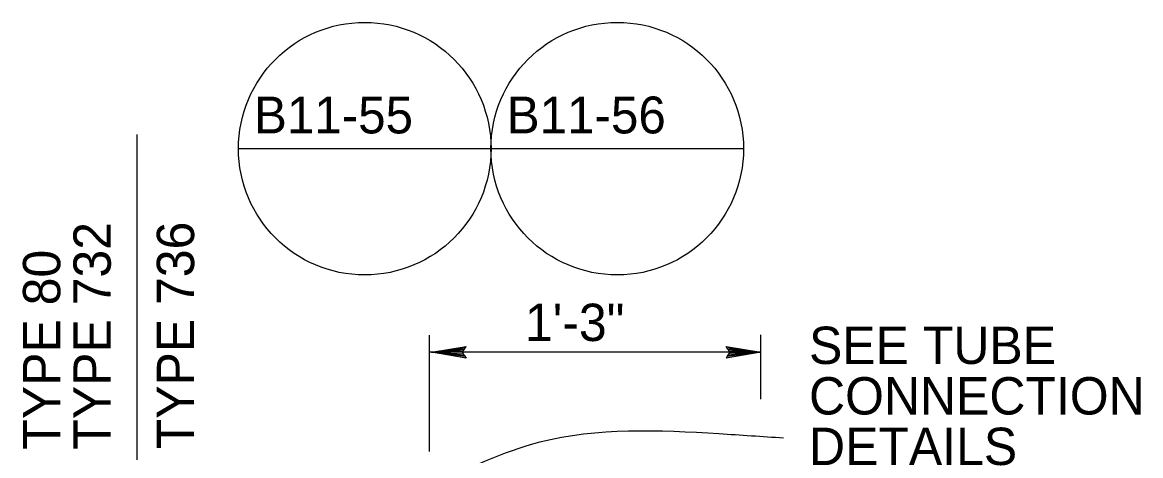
# Model space of a CAD drawing. Extents: x 0 to 2.83, y 0 to 1.83.
# Drawn here: x 1.0364 to 1.3901, y 1.2974 to 1.4344 of the extents above; entities that cross this region are included whole.
import ezdxf

# ---------------------------------------------------------------- set-up
doc = ezdxf.new("R2010")
doc.units = 0
doc.layers.add('212 Leaders and Dim Lines', color=7, linetype='Continuous')
doc.layers.add('214 Text and Titles', color=7, linetype='Continuous')

msp = doc.modelspace()

# ---------------------------------------------------------------- linework, layer by layer
at = {"layer": '212 Leaders and Dim Lines'}
for p, q in [((1.16579, 1.3301), (1.17673, 1.33193)), ((1.16579, 1.3301), (1.17645, 1.33147)), ((1.17617, 1.33101), (1.16579, 1.3301)), ((1.17588, 1.33056), (1.16579, 1.3301)), ((1.1756, 1.3301), (1.16579, 1.3301)), ((1.17673, 1.32827), (1.16579, 1.3301)), ((1.16579, 1.3301), (1.17617, 1.32919)), ((1.17645, 1.32873), (1.16579, 1.3301)), ((1.16579, 1.3301), (1.17588, 1.32964)), ((1.1756, 1.3301), (1.17617, 1.33101)), ((1.17617, 1.32919), (1.1756, 1.3301)), ((1.17617, 1.33101), (1.17673, 1.33193)), ((1.25958, 1.33101), (1.25902, 1.33193)), ((1.25902, 1.33193), (1.26996, 1.3301)), ((1.26996, 1.3301), (1.25902, 1.32827)), ((1.2593, 1.33147), (1.26996, 1.3301)), ((1.26996, 1.3301), (1.2593, 1.32873)), ((1.26996, 1.3301), (1.25958, 1.33101)), ((1.25958, 1.33101), (1.26014, 1.3301)), ((1.25958, 1.32919), (1.26996, 1.3301)), ((1.26014, 1.3301), (1.25958, 1.32919)), ((1.26996, 1.3301), (1.25986, 1.33056)), ((1.25986, 1.32964), (1.26996, 1.3301)), ((1.26014, 1.3301), (1.26996, 1.3301)), ((1.17617, 1.32919), (1.17673, 1.32827)), ((1.25958, 1.32919), (1.25902, 1.32827))]:
    msp.add_line(p, q, dxfattribs=at)
at = {"layer": '214 Text and Titles'}
for p, q in [((1.07255, 1.39893), (1.07255, 1.29611)), ((1.10475, 1.39451), (1.18462, 1.39451)), ((1.18462, 1.39451), (1.26449, 1.39451)), ((1.16513, 1.29871), (1.16513, 1.33554)), ((1.26996, 1.31522), (1.26996, 1.33558)), ((1.26996, 1.3301), (1.16513, 1.3301))]:
    msp.add_line(p, q, dxfattribs=at)
for centre in [(1.14468, 1.39451), (1.22455, 1.39451)]:
    msp.add_circle(centre, 0.03994, dxfattribs=at)
msp.add_spline([(1.16611, 1.28796), (1.20006, 1.30174), (1.25673, 1.30437), (1.27716, 1.30305)], degree=3, dxfattribs=at)

# ---------------------------------------------------------------- texts
at = {"layer": '212 Leaders and Dim Lines'}
for s, p in [('TYPE 732', (1.06435, 1.29931)), ('TYPE 736', (1.09072, 1.29942)), ('TYPE 80', (1.04838, 1.29931))]:
    msp.add_text(s, height=0.011811, rotation=90, dxfattribs=at).set_placement(p)
for s, p in [('1\'-3"', (1.19537, 1.33366)), ('SEE TUBE', (1.28521, 1.3264)), ('CONNECTION', (1.28521, 1.31042)), ('DETAILS', (1.28521, 1.29445))]:
    msp.add_text(s, height=0.011811, dxfattribs=at).set_placement(p)
at = {"layer": '214 Text and Titles'}
for s, p in [('B11-55', (1.10965, 1.39932)), ('B11-56', (1.1896, 1.39932))]:
    msp.add_text(s, height=0.011667, dxfattribs=at).set_placement(p)

doc.saveas('drawing.dxf')
